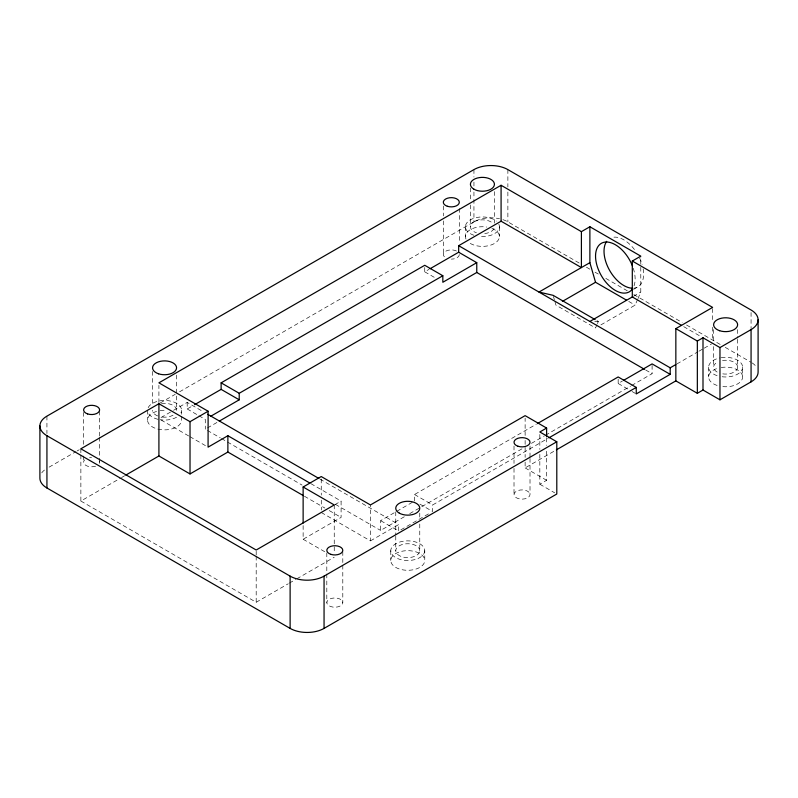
<?xml version="1.0" encoding="UTF-8"?>
<svg xmlns="http://www.w3.org/2000/svg" width="798" height="798" viewBox="0 0 798 798"><rect width="100%" height="100%" fill="white"/><g stroke="black" fill="none" stroke-linecap="round" stroke-linejoin="round"><path stroke-width="0.6" stroke-dasharray="3.99 2.99" d="M158.912 402.651L158.912 385.314M303.13 525.563L303.13 539.249L341.095 517.413L341.095 501.084L310.901 483.648M321.315 512.515L370.442 540.874L370.442 504.954M525.124 440.426L525.124 457.404M525.124 435.469L525.124 418.122M596.954 324.716L595.537 327.978L555.947 305.125L554.69 300.776M597.423 323.629L598.36 321.454L596.206 320.207M600.884 324.896L635.128 305.125L637.482 299.679M637.961 298.592L640.784 292.058L640.784 256.138M49.087 467.149L76.039 451.578M77.117 450.96L79.281 449.713M160.149 403.02L175.251 394.312M179.56 391.818L473.942 221.864A24 13.855 0 0 1 499.498 218.722M161.006 417.554L172.528 410.9M173.575 410.292L187.191 402.431L203.38 411.778M187.191 402.431L187.191 408.965L193.555 405.294M424.736 267.47L424.736 271.819L428.975 269.375M80.867 455.01L80.867 501.044L120.418 478.202M121.496 477.593L124.697 475.738M207.44 427.967L218.213 421.743M633.572 289.365L637.811 286.921M633.363 296.347L640.784 292.058M334.851 504.695L341.095 501.084M414.551 501.034L414.551 494.511L536.286 424.227M404.317 516.755L380.616 530.431L380.616 520.635L413.494 501.653M618.161 379.13L618.161 383.489L622.4 381.035M80.867 501.044L256.188 602.271L288.268 583.757M289.335 583.139L295.749 579.428M296.816 578.819L334.242 557.213M409.703 513.643L523.897 447.708M531.438 443.359L544.366 435.898M545.443 435.269L630.55 386.132M631.627 385.514L652.096 373.693L652.096 363.898M370.442 540.874L398.721 524.545L398.721 531.079L380.616 520.635M414.551 494.511L432.656 504.954L547.787 438.491M676.904 363.938L697.911 351.808M698.958 351.21L703.158 348.776M704.205 348.177L711.567 343.928M400.835 529.852L429.474 513.323M525.124 462.072L525.124 467.907L555.268 450.501M539.827 454.371L539.827 484.226L546.62 480.306L546.62 450.451M594.729 321.444L598.36 321.454M502.9 219.659A24 13.855 0 0 1 507.877 221.864L579.976 263.49M586.43 267.21L590.729 269.694M595.039 272.188L598.271 274.043M605.802 278.392L627.318 290.821M633.782 294.552L682.2 322.512M686.509 324.995L720.943 344.876M725.242 347.359L751.068 362.272M683.696 326.631L700.834 336.527M628.704 301.415L635.128 305.125M645.642 369.973L652.096 373.693M424.736 271.819L435.379 277.963M618.161 383.489L630.939 390.86M631.996 391.479L636.255 393.933M525.124 467.907L546.62 480.306M539.827 484.226L554.68 492.805M419.878 504.117L432.656 511.488L432.656 504.954M319.938 479.069L398.721 524.545M187.191 408.965L197.834 415.11M198.902 415.728L205.286 419.409L205.286 429.204M207.44 430.451L220.348 437.903M221.425 438.521L302.093 485.104M335.439 504.356L380.616 530.431M304.437 496.246L324.916 508.077M329.235 510.56L341.095 517.413M161.046 419.997L188.837 436.037M189.904 436.656L207.011 446.531M303.13 539.249L325.664 552.256M553.433 296.417L554.381 299.679M321.235 479.029L321.275 495.149M321.285 500.117L321.305 510.042M751.068 312.507L751.068 328.676M721.222 357.684A16.997 9.815 0 0 1 742.619 367.17L742.619 376.965A16.997 9.815 0 0 1 721.222 386.441M737.621 329.564L737.621 338.053M737.621 339.27L737.621 367.17A12 6.923 0 0 1 722.519 373.853M713.621 329.564L713.621 341.694M713.621 346.541L713.621 367.17M712.614 308.646L712.614 322.262M712.614 327.22L712.614 340.846M708.624 367.17L708.624 376.965M546.62 438.012L546.62 445.474M539.827 434.461L539.827 449.394M530.012 445.992L530.012 457.194M530.012 458.431L530.012 494.511A8 4.618 0 0 1 518.012 498.511A8 4.618 0 0 1 518.012 490.521A8 4.618 0 0 1 530.012 494.511M514.012 445.992L514.012 463.409M514.012 468.386L514.012 494.511M507.877 169.605L507.877 187.021M507.877 191.999L507.877 221.864M499.418 226.762L499.418 236.557M494.421 191.58L494.421 223.121M473.942 169.605L473.942 177.076M473.942 182.044L473.942 187.021M473.942 191.999L473.942 198.223M473.942 199.47L473.942 221.864A12 6.923 0 0 0 476.426 232.757M470.421 187.939L470.421 200.069M470.421 204.926L470.421 226.762M465.424 226.762L465.424 236.557M459.319 208.478L459.319 243.32M443.319 205.994L443.319 215.949M443.319 220.926L443.319 254.512M424.765 550.68A16.997 9.815 0 0 1 399.269 559.179A16.997 9.815 0 0 1 399.269 542.181A16.997 9.815 0 0 1 424.765 550.68L424.765 560.475A16.997 9.815 0 0 1 399.269 568.974A16.997 9.815 0 0 1 399.269 551.977A16.997 9.815 0 0 1 424.765 560.475M419.768 513.074L419.768 519.139M419.768 523.987L419.768 550.68A12 6.923 0 0 1 401.763 556.675A12 6.923 0 0 1 401.763 544.675A12 6.923 0 0 1 419.768 550.68M395.768 511.857L395.768 534.909M395.768 536.126L395.768 550.68M390.771 550.68L390.771 560.475M342.801 551.588L342.801 564.026M342.801 565.273L342.801 602.6A8 4.618 0 0 1 330.811 606.6A8 4.618 0 0 1 330.811 598.6A8 4.618 0 0 1 342.801 602.6M334.242 504.954L334.242 553.483M326.811 552.834L326.811 572.735M326.811 573.981L326.811 602.6M256.188 551.258L256.188 554.989M256.188 556.236L256.188 602.271M181.565 410.272L181.565 415.169M181.565 416.396L181.565 420.067A16.997 9.815 0 0 1 166.782 429.793A16.997 9.815 0 0 1 148.149 422.601A16.997 9.815 0 0 1 158.064 411M176.567 375.09L176.567 410.272M152.568 371.449L152.568 405.414M147.57 410.272L147.57 420.067M99.61 411.179L99.61 436.067M99.61 437.304L99.61 462.192M83.61 412.426L83.61 444.775M83.61 455.967L83.61 462.192M80.867 448.795L80.867 453.773M46.932 416.137L46.932 433.553M752.145 362.93A24 13.855 0 0 1 756.275 366.761M41.725 472.885A24 13.855 0 0 1 45.855 469.054M633.273 268.268A27.99 16.16 60 0 1 633.622 286.881M494.012 228.547A12 6.923 0 0 1 482.421 233.684M473.942 221.864A12 6.923 0 0 1 492.815 223.29M161.465 403.579A12 6.923 0 0 1 176.159 412.057M173.056 415.169A12 6.923 0 0 1 161.465 416.955M157.685 415.948A12 6.923 0 0 1 152.568 410.272M722.519 360.477A12 6.923 0 0 1 737.621 367.17M717.133 372.067A12 6.923 0 0 1 717.133 362.272M613.921 237.166A27.99 16.16 60 0 1 635.866 251.5M639.517 257.824A27.99 16.16 60 0 1 642.101 264.487M643.138 268.876A27.99 16.16 60 0 1 633.712 288.188M721.222 367.489A16.997 9.815 0 0 1 742.619 376.965M717.123 385.464A16.997 9.815 0 0 1 717.123 368.467M491.857 228.398A16.997 9.815 0 0 1 494.57 243.42A16.997 9.815 0 0 1 468.496 242.183M466.002 239.091A16.997 9.815 0 0 1 486.82 227.071M160.169 410.591A16.997 9.815 0 0 1 166.782 410.332M95.61 466.192A8 4.618 0 0 1 85.955 465.453A8 4.618 0 0 1 84.678 459.877M89.536 457.733A8 4.618 0 0 1 91.61 457.573M99.331 460.995A8 4.618 0 0 1 99.331 463.389M459.319 254.512A8 4.618 0 0 1 451.319 259.131M444.386 256.826A8 4.618 0 0 1 446.451 250.851A8 4.618 0 0 1 456.975 251.25M148.149 407.728A16.997 9.815 0 0 1 168.967 400.796A16.997 9.815 0 0 1 180.986 412.805M176.587 417.204A16.997 9.815 0 0 1 160.169 419.748M158.064 419.339A16.997 9.815 0 0 1 148.149 412.805M498.84 224.218A16.997 9.815 0 0 1 479.099 236.378M473.922 235.26A16.997 9.815 0 0 1 469.892 220.128A16.997 9.815 0 0 1 496.346 221.136M742.619 367.17A16.997 9.815 0 0 1 721.222 376.646M717.123 375.668A16.997 9.815 0 0 1 708.704 366.202A16.997 9.815 0 0 1 720.165 357.873"/><path stroke-width="1.2" d="M681.562 325.394L632.305 296.956L632.305 261.036L640.784 256.138L589.882 226.752L581.403 231.649L501.084 185.276L158.912 382.831L208.118 411.239L208.079 447.149L227.879 435.718L309.824 483.029M125.765 475.119L158.912 455.987L190.024 473.942L227.879 452.047L227.879 435.718M758.1 319.808L758.1 372.067A24 13.855 0 0 1 751.068 381.863L719.966 399.818L702.998 390.023L697.342 393.294L675.846 380.885L675.846 328.626L712.614 307.4L632.305 261.036M208.118 411.239L190.024 421.693L158.912 403.728L80.867 448.795L256.188 550.012L334.242 504.954L303.13 486.999L303.13 523.079M194.612 404.676L221.126 389.374L221.126 382.841L424.736 265.285L442.83 275.739L442.83 282.273L476.765 262.672L476.765 272.477L644.565 369.354M430.032 268.756L458.67 252.228L458.67 245.694L501.084 221.206L581.403 267.569L581.403 231.649M221.126 382.841L239.22 393.284L442.83 275.739M210.592 416.347L239.22 399.818L239.22 393.284M219.29 421.125L476.765 272.477M589.882 226.752L589.882 262.672L538.979 292.068L553.124 295.33L595.128 319.589M562.371 301.415L595.537 282.273L626.57 300.188M303.13 486.999L321.235 476.546L370.442 504.954L525.124 415.648L546.62 428.057L546.62 436.765M589.882 321.444L632.305 296.956M537.363 423.608L618.161 376.955L636.255 387.409L636.255 393.933L670.19 374.342L670.19 367.808L675.846 364.546M623.467 380.427L652.096 363.898L670.19 374.342M546.62 428.057L539.827 431.977L556.795 441.773L556.795 494.022L324.058 628.395A24 13.855 0 0 1 290.123 628.395L46.932 487.987A24 13.855 0 0 1 39.9 478.192L39.9 425.933M675.846 328.626L697.342 341.035L702.998 337.773L719.966 347.569L751.068 329.604A24 13.855 0 0 0 751.068 310.013L507.877 169.605A24 13.855 0 0 0 473.942 169.605L46.932 416.137A24 13.855 0 0 0 46.932 435.728L46.932 487.987M548.864 437.863L636.255 387.409M46.932 435.728L290.123 576.136A24 13.855 0 0 0 324.058 576.136L556.795 441.773M556.346 449.873L675.846 380.885M458.67 245.694L670.19 367.808M458.67 252.228L476.765 262.672M221.126 389.374L239.22 399.818M207.699 414.272L318.851 478.441M227.879 452.047L303.35 495.618M589.882 262.672L595.537 282.273M751.068 329.604L751.068 381.863M719.966 347.569L719.966 399.818M702.998 337.773L702.998 390.023M697.342 341.035L697.342 393.294M501.084 185.276L501.084 221.206M324.058 576.136L324.058 628.395M290.123 576.136L290.123 628.395M190.024 421.693L190.024 473.942M158.912 403.728L158.912 455.987M632.475 288.896A27.99 16.16 60 0 1 602.61 277.734A27.99 16.16 60 0 1 602.61 242.722A27.99 16.16 60 0 1 632.475 266.043M632.575 288.228A27.99 16.16 60 0 1 609.373 269.963A27.99 16.16 60 0 1 606.67 241.345M399.279 513.124A12 6.923 0 0 0 419.359 510.012A12 6.923 0 0 0 404.666 501.533A12 6.923 0 0 0 399.279 513.124M473.942 189.196A12 6.923 0 0 0 494.012 186.094A12 6.923 0 0 0 479.319 177.605A12 6.923 0 0 0 473.942 189.196M158.573 373.813A12 6.923 0 0 0 176.567 367.808A12 6.923 0 0 0 158.573 361.813A12 6.923 0 0 0 158.573 373.813M719.626 330.711A12 6.923 0 0 0 737.621 324.706A12 6.923 0 0 0 719.626 318.711A12 6.923 0 0 0 719.626 330.711M518.012 446.262A8 4.618 0 0 0 530.012 442.262A8 4.618 0 0 0 518.012 438.262A8 4.618 0 0 0 518.012 446.262M330.811 554.341A8 4.618 0 0 0 342.801 550.341A8 4.618 0 0 0 330.811 546.341A8 4.618 0 0 0 330.811 554.341M87.61 413.933A8 4.618 0 0 0 99.61 409.933A8 4.618 0 0 0 87.61 405.933A8 4.618 0 0 0 87.61 413.933M447.319 206.263A8 4.618 0 0 0 459.319 202.263A8 4.618 0 0 0 447.319 198.263A8 4.618 0 0 0 447.319 206.263"/></g></svg>
